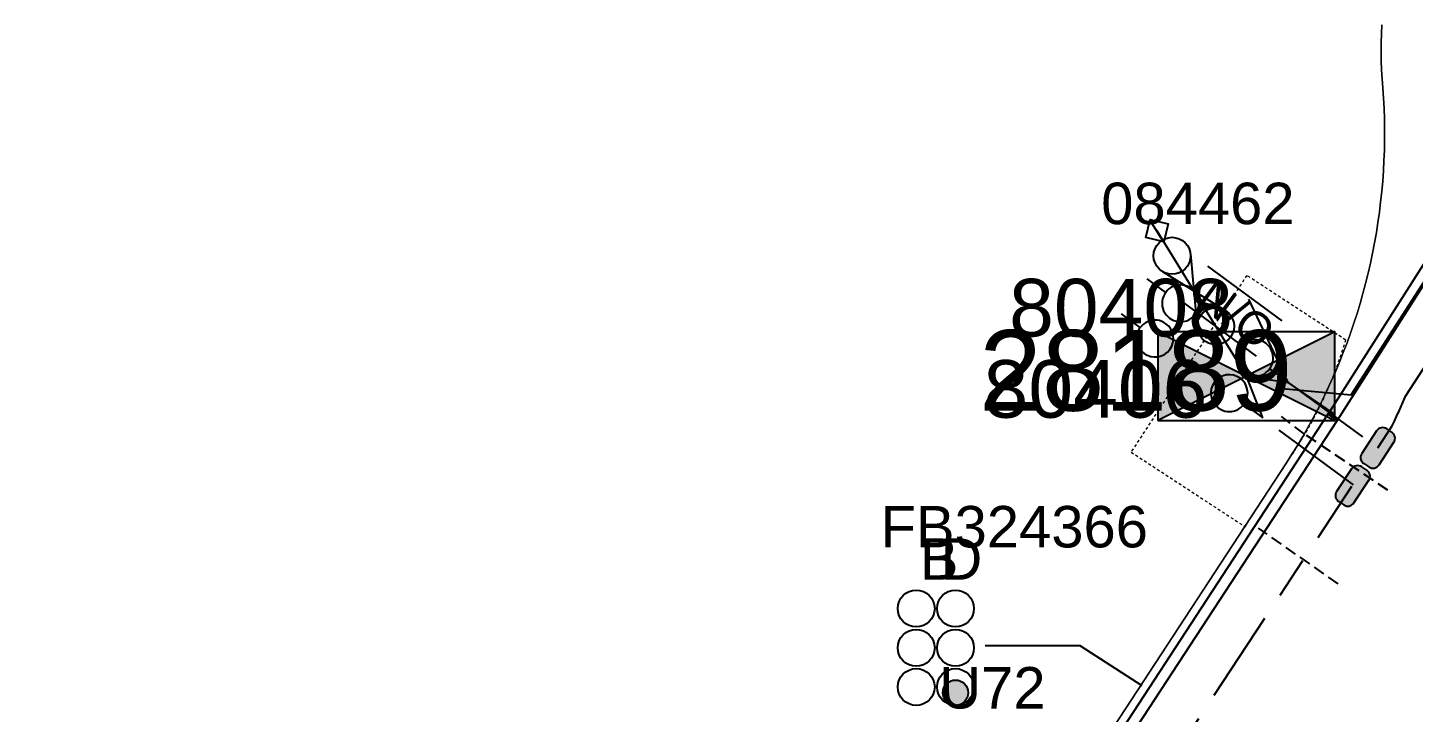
# Model space of a CAD drawing. Header units: metres. Extents: x 0 to 294317, y 0 to 6233398.
# Drawn here: x 292651.6 to 292711.7, y 6232212.3 to 6232242 of the extents above; entities that cross this region are included whole.
import ezdxf
from ezdxf.enums import TextEntityAlignment as Align

# ---------------------------------------------------------------- set-up
doc = ezdxf.new("R2010")
doc.units = ezdxf.units.M
for name, pattern in [('Cable Exist UG', [8.2, 4, -1.2, 1.8, -1.2]), ('DASHED', [0.75, 0.5, -0.25]), ('HIDDEN', [0.375, 0.25, -0.125]), ('HIDDEN2', [0.1875, 0.125, -0.0625])]:
    doc.linetypes.add(name, pattern=pattern)
doc.layers.get('0').update_dxf_attribs({"color": 6})
for name, color, linetype in [('_User Miscellaneous2', 7, 'Continuous'), ('Duct_SP_EXT', 7, 'Continuous'), ('Equip_HV_EXT', 7, 'Continuous'), ('Equip_LV_EXT', 7, 'Continuous'), ('Mains_HV_EXT', 7, 'Continuous'), ('Services_SP_EXT', 7, 'Continuous'), ('Sub_SP_EXT', 7, 'Continuous'), ('Trench_SP_EXT', 7, 'Continuous')]:
    doc.layers.add(name, color=color, linetype=linetype)
for name, color, linetype, lineweight in [('Cadastre Land Parcels_SP_EXT', 9, 'Continuous', 5), ('Cadastre Other Property_SP_EXT', 9, 'HIDDEN', 5), ('Cadastre Roads_SP_EXT', 9, 'Continuous', 5)]:
    doc.layers.add(name, color=color, linetype=linetype, lineweight=lineweight)
doc.layers.add('UNKNOWN_FEATURES', color=1, linetype='DASHED', plot=False)
doc.styles.get("Standard").update_dxf_attribs({"font": 'arial.ttf'})
doc.styles.add('SWITCH_LABEL', font='arial.ttf', dxfattribs={"height": 2.5})
doc.linetypes.add('Cable E UG', pattern='A,6,-0.5,["E",Standard,S=1.7,R=0,X=0.5,Y=-1],-2.9', length=9.4)

# ---------------------------------------------------------------- blocks, each defined once
blk = doc.blocks.new('SUB_PADMOUNT_EXT')
for points in [[(0, 0), (-3.84, 1.92), (-3.84, -1.92)], [(0, 0), (3.84, 1.92), (3.84, -1.92)]]:
    blk.add_hatch(color=256).paths.add_polyline_path(points)
for p, q in [((3.84, 1.92), (-3.84, -1.92)), ((-3.84, 1.92), (3.84, -1.92))]:
    blk.add_line(p, q)
blk.add_lwpolyline([(-3.84, -1.92), (3.84, -1.92), (3.84, 1.92), (-3.84, 1.92)], close=True)
for tag, height, flags, p in [('ASSET_NUM', 3.5, 8, (2, 2)), ('STREET_CODE', 0.2, 9, (1.5, 0)), ('OPERATING_VOLTAGE', 0.2, 9, (1.5, -0.6)), ('CONSTRUCTED_VOLTAGE', 0.2, 9, (1.5, -0.2)), ('NO_PHASES', 0.2, 9, (1.5, -0.4)), ('ORIENTATION', 0.2, 9, (1.5, -0.8)), ('OWNED_BY', 0.2, 9, (1.5, -1)), ('OPERATED_BY', 0.2, 9, (1.5, -1.2)), ('SECONDARY_VOLTAGE', 0.2, 9, (1.5, -1.6)), ('STATE', 0.2, 9, (1.5, -1.8)), ('MAINTAINED_BY', 0.2, 9, (1.5, -1.4)), ('SUBSTATION_TYPE', 0.2, 9, (1.5, -2.2)), ('USAGE', 0.2, 9, (1.5, -2.4)), ('PARENT', 0.2, 9, (1.5, -2)), ('STREETNAME', 0.2, 9, (1.5, -3)), ('LEGEND', 0.2, 9, (1.5, -2.6)), ('LOCATION', 0.2, 9, (1.5, -2.8)), ('Z', 0.2, 1, (1.5, -3.6)), ('SUBURB', 0.2, 9, (1.5, -3.2)), ('NOTES', 0.2, 9, (1.5, -3.4))]:
    blk.add_attdef(tag, text='', height=height, dxfattribs=dict(flags=flags)).set_placement(p, align=Align.MIDDLE_LEFT)
blk = doc.blocks.new('DUCT_EXT')
blk.add_circle((0, 0.8), 0.8)
at = {"flags": 1}
blk.add_attdef('Z', (0, 0), '', height=0.2, dxfattribs=at)
at = {"flags": 9}
for tag, p in [('DUCT_CODE', (0, 0)), ('XSECT_TYPE', (0, -0.2)), ('STATE', (0, -0.6)), ('FB_REFERENCE', (0, -0.4)), ('NOTES', (0, -0.8))]:
    blk.add_attdef(tag, text='', height=0.2, dxfattribs=at).set_placement(p, align=Align.MIDDLE_LEFT)
blk = doc.blocks.new('CCP_EXT')
at = {"flags": 9}
for tag, p in [('OWNED_BY', (0, -1)), ('USAGE', (0, -1.2)), ('STATE', (0, -1.8)), ('LEGEND', (0, -1.4)), ('LIFE_SUPPORT', (0, -1.6)), ('NOTES', (0, -2))]:
    blk.add_attdef(tag, text='', height=0.2, dxfattribs=at).set_placement(p, align=Align.MIDDLE_LEFT)
blk.add_wipeout([(0, 0.566), (0.566, 0), (0, -0.566), (-0.566, 0)])
blk.add_lwpolyline([(-0.566, 0), (0, 0.566), (0.566, 0), (0, -0.566), (-0.566, 0)])
at = {"flags": 1}
blk.add_attdef('Z', (0, 0), '', height=0.2, dxfattribs=at)
at = {"flags": 9}
for tag, p in [('CCP_TYPE', (0, 0)), ('OPERATING_VOLTAGE', (0, -0.6)), ('CONSTRUCTED_VOLTAGE', (0, -0.2)), ('NO_PHASES', (0, -0.4)), ('ORIENTATION', (0, -0.8))]:
    blk.add_attdef(tag, text='', height=0.2, dxfattribs=at).set_placement(p, align=Align.MIDDLE_LEFT)
blk = doc.blocks.new('HV_STJ_EXT')
h = blk.add_hatch(color=256)
edge = h.paths.add_edge_path()
edge.add_ellipse((-0.586, 0.131), major_axis=(0.226, 0.226), ratio=1, start_angle=44.99996, end_angle=135)
edge.add_line((-0.906, 0.131), (-0.906, -0.131))
edge.add_ellipse((-0.586, -0.131), major_axis=(0.226, 0.226), ratio=1, start_angle=134.99996, end_angle=225)
edge.add_line((-0.586, -0.451), (0.586, -0.451))
edge.add_ellipse((0.586, -0.131), major_axis=(-0.226, 0.226), ratio=1, start_angle=134.99996, end_angle=225)
edge.add_line((0.906, -0.131), (0.906, 0.131))
edge.add_ellipse((0.586, 0.131), major_axis=(-0.226, 0.226), ratio=1, start_angle=224.99996, end_angle=315)
edge.add_line((0.586, 0.451), (-0.586, 0.451))
blk.add_lwpolyline([(-0.906, 0.131), (-0.906, -0.131, 0.414214), (-0.586, -0.451), (0.586, -0.451, 0.414214), (0.906, -0.131), (0.906, 0.131, 0.414214), (0.586, 0.451), (-0.586, 0.451, 0.414214)], format="xyb", close=True)
for tag, flags, p in [('ORIENTATION', 9, (1.5, 0)), ('USAGE', 9, (1.5, -0.2)), ('LEGEND', 9, (1.5, -0.4)), ('NOTES', 9, (1.5, -0.6)), ('Z', 1, (1.5, -0.8))]:
    blk.add_attdef(tag, text='', height=0.2, dxfattribs=dict(flags=flags)).set_placement(p, align=Align.MIDDLE_LEFT)
blk = doc.blocks.new('LV_UG_DFUSE_CLOSED_EXT')
for points in [[(5.04, 0.726), (2.156, -0.717)], [(5.049, -0.707), (2.156, 0.717)], [(1, 0), (0, 0)], [(6.2, 0.013), (7.2, 0.013)]]:
    blk.add_lwpolyline(points)
for centre in [(1.8, 0), (5.4, 0.011)]:
    blk.add_circle(centre, 0.8)
at = {"flags": 9}
for tag, p in [('ACTUAL_STATUS', (0, 0)), ('OPERATING_VOLTAGE', (0, -0.6)), ('CONSTRUCTED_VOLTAGE', (0, -0.2)), ('NO_PHASES', (0, -0.4)), ('ORIENTATION', (0, -0.8)), ('STATE', (0, -1)), ('SWITCH_TYPE', (0, -1.2)), ('USAGE', (0, -1.4)), ('NOTES', (0, -1.6))]:
    blk.add_attdef(tag, text='', height=0.2, dxfattribs=at).set_placement(p, align=Align.MIDDLE_LEFT)
at = {"flags": 1}
blk.add_attdef('Z', (0, 0), '', height=0.2, dxfattribs=at)
blk = doc.blocks.new('SWG_HOLEC_SU_EXT')
blk.add_line((1.8, -2), (5.8, -2))
for points in [[(1.8, -0.8, 1), (1.8, 0.8, 1)], [(5.8, -0.8, 1), (5.8, 0.8, 1)]]:
    blk.add_lwpolyline(points, format="xyb", close=True)
for points in [[(1, 0), (0, 0)], [(6.6, 0), (7.6, 0)]]:
    blk.add_lwpolyline(points)
at = {"style": 'SWITCH_LABEL', "flags": 8}
blk.add_attdef('ASSET_NUM', text='', height=2.5, rotation=179.95437, dxfattribs=at).set_placement((-2.4, 0), align=Align.MIDDLE_LEFT)
at = {"flags": 1}
blk.add_attdef('Z', (0, 0), '', height=0.2, dxfattribs=at)
at = {"flags": 9}
for tag, p in [('ACTUAL_STATUS', (0, -0.4)), ('CONSTRUCTED_VOLTAGE', (0, -0.6)), ('OPERATING_VOLTAGE', (0, -1)), ('ORIENTATION', (0, -1.2)), ('NO_PHASES', (0, -0.8)), ('OWNED_BY', (0, -1.4)), ('STATE', (0, -1.8)), ('PARENT', (0, -1.6)), ('SWITCH_TYPE', (0, -2)), ('USAGE', (0, -2.2)), ('LOCATION', (0, -2.4)), ('STREETNAME', (0, -2.6)), ('SUBURB', (0, -2.8)), ('NOTES', (0, -3))]:
    blk.add_attdef(tag, text='', height=0.2, dxfattribs=at).set_placement(p, align=Align.MIDDLE_LEFT)
at = {"style": 'SWITCH_LABEL', "flags": 9}
blk.add_attdef('STREET_CODE', text='', height=0.2, dxfattribs=at).set_placement((0, -0.2), align=Align.MIDDLE_LEFT)
blk = doc.blocks.new('SWG_HOLEC_SU_NO_EXT')
blk.add_line((1.8, -2), (5.8, -2))
for points in [[(1.8, -0.8, 1), (1.8, 0.8, 1)], [(5.8, -0.8, 1), (5.8, 0.8, 1)]]:
    blk.add_lwpolyline(points, format="xyb", close=True)
for points in [[(1, 0), (0, 0)], [(6.6, 0), (7.6, 0)]]:
    blk.add_lwpolyline(points)
at = {"insert": (5.311, -3.639), "char_height": 1.4, "width": 3.88632, "attachment_point": 1, "rotation": 180}
blk.add_mtext('{\\fArial|b0|i0|c0|p34;N/O}', dxfattribs=at)
at = {"style": 'SWITCH_LABEL', "flags": 8}
blk.add_attdef('ASSET_NUM', text='', height=2.5, rotation=179.95437, dxfattribs=at).set_placement((-2.4, 0), align=Align.MIDDLE_LEFT)
at = {"flags": 1}
blk.add_attdef('Z', (0, 0), '', height=0.2, dxfattribs=at)
at = {"flags": 9}
for tag, p in [('ACTUAL_STATUS', (0, -0.4)), ('CONSTRUCTED_VOLTAGE', (0, -0.6)), ('OPERATING_VOLTAGE', (0, -1)), ('ORIENTATION', (0, -1.2)), ('NO_PHASES', (0, -0.8)), ('OWNED_BY', (0, -1.4)), ('STATE', (0, -1.8)), ('PARENT', (0, -1.6)), ('SWITCH_TYPE', (0, -2)), ('USAGE', (0, -2.2)), ('LOCATION', (0, -2.4)), ('STREETNAME', (0, -2.6)), ('SUBURB', (0, -2.8)), ('NOTES', (0, -3))]:
    blk.add_attdef(tag, text='', height=0.2, dxfattribs=at).set_placement(p, align=Align.MIDDLE_LEFT)
at = {"style": 'SWITCH_LABEL', "flags": 9}
blk.add_attdef('STREET_CODE', text='', height=0.2, dxfattribs=at).set_placement((0, -0.2), align=Align.MIDDLE_LEFT)
blk = doc.blocks.new('CABLE_LARGE_EXT')
h = blk.add_hatch(color=256)
edge = h.paths.add_edge_path()
edge.add_arc((0, 0.55), 0.55, 0, 360)
blk.add_circle((0, 0.55), 0.55)
at = {"flags": 1}
blk.add_attdef('Z', (0, 0), '', height=0.2, dxfattribs=at)
at = {"flags": 9}
for tag, p in [('COND_CODE', (0, 0)), ('XSECT_SIZE', (0, -0.6)), ('STATE', (0, -0.4)), ('FB_REFERENCE', (0, -0.2)), ('NOTES', (0, -0.8))]:
    blk.add_attdef(tag, text='', height=0.2, dxfattribs=at).set_placement(p, align=Align.MIDDLE_LEFT)

msp = doc.modelspace()

# ---------------------------------------------------------------- linework, layer by layer
at = {"layer": 'Cadastre Land Parcels_SP_EXT', "linetype": 'Continuous'}
msp.add_lwpolyline([(292679.027, 6232181.593), (292706.199, 6232223.133), (292706.442, 6232223.513), (292706.679, 6232223.896), (292706.909, 6232224.283), (292707.132, 6232224.674), (292707.349, 6232225.069), (292707.559, 6232225.468), (292707.762, 6232225.87), (292707.958, 6232226.275), (292708.147, 6232226.684), (292708.328, 6232227.096), (292708.503, 6232227.512), (292708.67, 6232227.93), (292708.831, 6232228.35), (292708.984, 6232228.775), (292709.129, 6232229.2), (292709.267, 6232229.629), (292709.398, 6232230.061), (292709.522, 6232230.493), (292709.638, 6232230.929), (292709.746, 6232231.366), (292709.847, 6232231.805), (292709.94, 6232232.246), (292710.026, 6232232.689), (292710.104, 6232233.132), (292710.174, 6232233.577), (292710.237, 6232234.023), (292710.291, 6232234.47), (292710.339, 6232234.918), (292710.379, 6232235.366), (292710.41, 6232235.815), (292710.434, 6232236.265), (292710.451, 6232236.715), (292710.459, 6232237.166), (292710.46, 6232237.617), (292710.453, 6232238.067), (292710.438, 6232238.518), (292710.415, 6232238.968), (292710.385, 6232239.416), (292710.355, 6232239.806), (292710.332, 6232240.196), (292710.318, 6232240.587), (292710.312, 6232240.978), (292710.313, 6232241.368), (292710.322, 6232241.759), (292710.339, 6232242.149)], dxfattribs=at)
at = {"layer": 'Cadastre Other Property_SP_EXT', "linetype": 'HIDDEN2'}
msp.add_lwpolyline([(292699.46, 6232223.605), (292704.409, 6232220.366), (292706.199, 6232223.133), (292706.199, 6232223.133, 0.082044), (292708.774, 6232228.468), (292708.774, 6232228.468), (292704.481, 6232231.278), (292699.46, 6232223.605)], format="xyb", close=True, dxfattribs=at)
at = {"layer": 'Duct_SP_EXT'}
for p, q in [((292708.018, 6232225.256), (292729.82, 6232259.563)), ((292708.423, 6232224.998), (292730.226, 6232259.306)), ((292690.301, 6232198.171), (292708.02, 6232225.259)), ((292708.018, 6232225.256), (292708.22, 6232225.127)), ((292708.02, 6232225.259), (292708.22, 6232225.127)), ((292708.423, 6232224.998), (292708.22, 6232225.127)), ((292708.421, 6232224.996), (292708.22, 6232225.127)), ((292690.703, 6232197.909), (292708.421, 6232224.996))]:
    msp.add_line(p, q, dxfattribs=at)
msp.add_lwpolyline([(292693.132, 6232215.21), (292697.242, 6232215.21), (292699.935, 6232213.467)], dxfattribs=at)
at = {"layer": 'Mains_HV_EXT', "linetype": 'Cable E UG'}
msp.add_lwpolyline([(292706.023, 6232226.359), (292709.014, 6232226.09), (292730.381, 6232259.273), (292744.219, 6232250.749), (292744.487, 6232247.604), (292720.366, 6232210.75), (292718.64, 6232207.759), (292719.762, 6232205.592)], dxfattribs=at)
at = {"layer": 'Mains_HV_EXT', "linetype": 'Cable Exist UG'}
for points in [[(292710.167, 6232223.788), (292710.796, 6232224.741), (292710.891, 6232224.949), (292710.891, 6232224.949, 0.009608), (292711.362, 6232226.027), (292711.362, 6232226.027), (292731.229, 6232256.656)], [(292630.314, 6232180.093), (292637.288, 6232191.298), (292642.436, 6232187.865), (292642.436, 6232187.865), (292664.913, 6232173.557), (292669.386, 6232173.064), (292669.386, 6232173.064, 0.208471), (292680.411, 6232178.685), (292680.411, 6232178.685), (292680.511, 6232178.807), (292709.041, 6232222.123)]]:
    msp.add_lwpolyline(points, format="xyb", dxfattribs=at)
for points in [[(292709.108, 6232222.181), (292705.171, 6232225.097), (292704.464, 6232226.901)], [(292704.464, 6232226.901), (292706.278, 6232226.626), (292710.167, 6232223.788)]]:
    msp.add_lwpolyline(points, dxfattribs=at)
at = {"layer": 'Trench_SP_EXT', "linetype": 'Cable Exist UG'}
for points in [[(292706.278, 6232226.626), (292704.401, 6232230.587)], [(292708.317, 6232225.242), (292706.278, 6232226.626)]]:
    msp.add_lwpolyline(points, dxfattribs=at)
at = {"layer": 'UNKNOWN_FEATURES'}
for points in [[(292710.596, 6232221.947), (292706.968, 6232224.403), (292705.986, 6232225.146)], [(292708.442, 6232217.89), (292704.994, 6232220.302)]]:
    msp.add_lwpolyline(points, dxfattribs=at)

# ---------------------------------------------------------------- block references
at = {"layer": 'Duct_SP_EXT'}
for name, p in [('DUCT_EXT', (292690.14, 6232216.014)), ('DUCT_EXT', (292691.84, 6232216.014)), ('DUCT_EXT', (292690.14, 6232214.307)), ('DUCT_EXT', (292691.84, 6232214.307)), ('DUCT_EXT', (292690.14, 6232212.607)), ('DUCT_EXT', (292691.84, 6232212.607)), ('CABLE_LARGE_EXT', (292691.84, 6232212.607))]:
    msp.add_blockref(name, p, dxfattribs=at)
at = {"layer": 'Equip_HV_EXT'}
for p, rotation in [((292710.167, 6232223.788), 56.60314208730604), ((292709.079, 6232222.138), 236.6031420594624)]:
    msp.add_blockref('HV_STJ_EXT', p, dxfattribs=dict(at, rotation=rotation))
at = {"layer": 'Sub_SP_EXT'}
ref = msp.add_blockref('SUB_PADMOUNT_EXT', (292704.464, 6232226.901), dxfattribs=at)
ref.add_attrib('ASSET_NUM', '28189', dxfattribs={"layer": '0', "height": 3.5}).set_placement((292706.464, 6232227.151), align=Align.MIDDLE_RIGHT)

# ---------------------------------------------------------------- texts
at = {"layer": '_User Miscellaneous2'}
for s, p in [('FB324366', (292688.591, 6232219.466)), ('B', (292690.291, 6232218.066)), ('D', (292691.191, 6232218.066)), ('U72', (292691.138, 6232212.472))]:
    msp.add_text(s, height=1.8, dxfattribs=at).set_placement(p)

# ---------------------------------------------------------------- next in the draw order: block references
at = {"layer": 'Services_SP_EXT', "rotation": 121.5280107608675}
msp.add_blockref('CCP_EXT', (292700.585, 6232233.223), dxfattribs=at)

# ---------------------------------------------------------------- next in the draw order: linework, layer by layer
at = {"layer": 'Cadastre Roads_SP_EXT', "linetype": 'Continuous'}
msp.add_lwpolyline([(292710.339, 6232242.149), (292710.322, 6232241.759), (292710.313, 6232241.368), (292710.312, 6232240.978), (292710.318, 6232240.587), (292710.332, 6232240.196), (292710.355, 6232239.806), (292710.385, 6232239.417), (292710.415, 6232238.968), (292710.438, 6232238.518), (292710.453, 6232238.067), (292710.46, 6232237.617), (292710.459, 6232237.166), (292710.451, 6232236.715), (292710.434, 6232236.265), (292710.41, 6232235.815), (292710.379, 6232235.366), (292710.339, 6232234.918), (292710.291, 6232234.47), (292710.237, 6232234.023), (292710.174, 6232233.577), (292710.104, 6232233.132), (292710.026, 6232232.689), (292709.94, 6232232.246), (292709.847, 6232231.805), (292709.746, 6232231.367), (292709.638, 6232230.929), (292709.521, 6232230.493), (292709.398, 6232230.061), (292709.267, 6232229.629), (292709.129, 6232229.2), (292708.984, 6232228.775), (292708.831, 6232228.35), (292708.67, 6232227.93), (292708.503, 6232227.512), (292708.328, 6232227.096), (292708.147, 6232226.684), (292707.958, 6232226.275), (292707.762, 6232225.87), (292707.559, 6232225.468), (292707.349, 6232225.069), (292707.132, 6232224.674), (292706.909, 6232224.283), (292706.679, 6232223.896), (292706.442, 6232223.513), (292706.199, 6232223.133), (292679.027, 6232181.593)], dxfattribs=at)
at = {"layer": 'Services_SP_EXT'}
msp.add_lwpolyline([(292704.464, 6232226.901), (292700.585, 6232233.223)], dxfattribs=at)

# ---------------------------------------------------------------- next in the draw order: block references
at = {"layer": 'Equip_HV_EXT'}
ref = msp.add_blockref('SWG_HOLEC_SU_NO_EXT', (292705.171, 6232225.097), dxfattribs=dict(at, rotation=143.6525418387563))
ref.add_attrib('ASSET_NUM', '80406', dxfattribs={"layer": '0', "height": 2.5, "style": 'SWITCH_LABEL'}).set_placement((292702.772, 6232226.347), align=Align.MIDDLE_RIGHT)
ref = msp.add_blockref('SWG_HOLEC_SU_EXT', (292706.278, 6232226.626), dxfattribs=dict(at, rotation=143.6486018175092))
ref.add_attrib('ASSET_NUM', '80408', dxfattribs={"layer": '0', "height": 2.5, "style": 'SWITCH_LABEL'}).set_placement((292703.879, 6232227.876), align=Align.BOTTOM_RIGHT)
at = {"layer": 'Equip_LV_EXT', "rotation": 121.5280107608675}
msp.add_blockref('LV_UG_DFUSE_CLOSED_EXT', (292704.072, 6232227.533), dxfattribs=at)

# ---------------------------------------------------------------- next in the draw order: texts
at = {"layer": 'Cadastre Other Property_SP_EXT'}
msp.add_text('084462', height=1.8, dxfattribs=at).set_placement((292698.165, 6232233.501))

doc.saveas('drawing.dxf')
